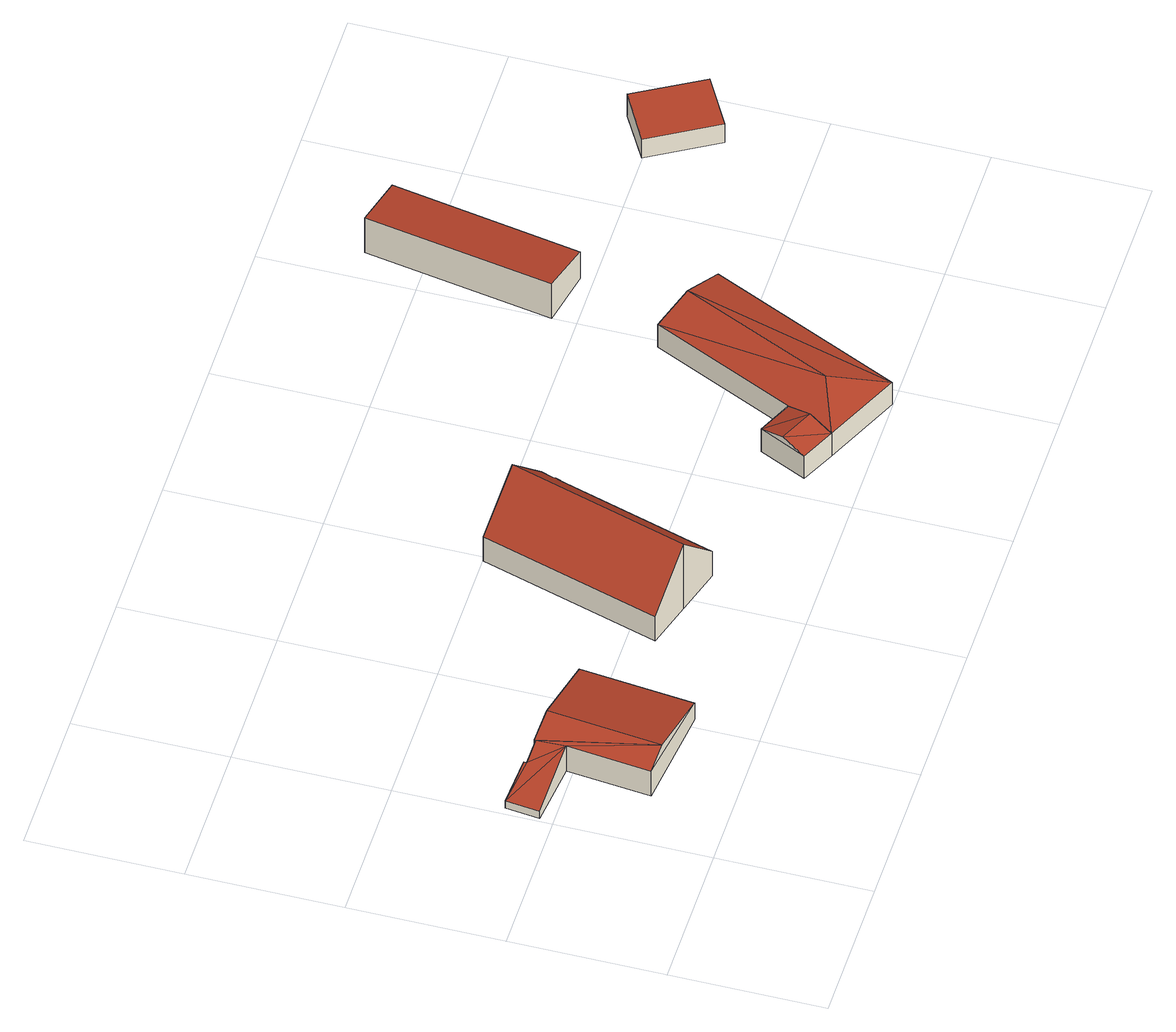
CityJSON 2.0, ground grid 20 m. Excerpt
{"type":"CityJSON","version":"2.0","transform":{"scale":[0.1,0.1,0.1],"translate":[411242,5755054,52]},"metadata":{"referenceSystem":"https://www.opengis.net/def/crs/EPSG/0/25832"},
"CityObjects":{
"building1":{"type":"Building","attributes":{"Gemeindeschluessel":"05515000","Geometrietyp2DReferenz":"3000","function":"31001_1310","roofType":"5000","measuredHeight":5.59},"geometry":[{"type":"Solid","lod":"2","boundaries":[[[[0,1,2,3]],[[4,5,1,0]],[[6,7,5,4]],[[8,9,7,6]],[[10,11,9,8]],[[12,13,11,10]],[[14,15,13,12]],[[16,17,15,14]],[[18,19,17,16]],[[3,2,19,18]],[[12,16,14]],[[8,18,16]],[[8,16,12]],[[12,10,8]],[[20,21,3]],[[20,3,18]],[[20,18,8]],[[8,6,20]],[[0,21,20,4]],[[3,21,0]],[[4,20,6]],[[1,5,7,9,11,13,15,17,19,2]]]],"semantics":{"surfaces":[{"type":"WallSurface"},{"type":"RoofSurface"},{"type":"GroundSurface"}],"values":[[0,0,0,0,0,0,0,0,0,0,1,1,1,1,1,1,1,1,1,0,0,2]]}}]},
"building2":{"type":"Building","attributes":{"Gemeindeschluessel":"05515000","Geometrietyp2DReferenz":"3000","function":"31001_1000","roofType":"5000","measuredHeight":11.12},"address":[{"country":"Germany","locality":"Münster","thoroughfareNumber":"128b","thoroughfareName":"Münsterstraße"},{"country":"Germany","locality":"Münster","thoroughfareNumber":"128a","thoroughfareName":"Münsterstraße"}],"geometry":[{"type":"Solid","lod":"2","boundaries":[[[[22,23,24,25]],[[26,27,23,22]],[[28,29,27,26]],[[30,31,29,28]],[[32,33,31,30]],[[34,35,33,32]],[[36,37,35,34]],[[38,39,37,36]],[[40,41,39,38]],[[25,24,41,40]],[[34,32,30,36]],[[28,26,22,25,40,38,36,30]],[[23,27,29,31,33,35,37,39,41,24]]]],"semantics":{"surfaces":[{"type":"WallSurface"},{"type":"RoofSurface"},{"type":"GroundSurface"}],"values":[[0,0,0,0,0,0,0,0,0,0,1,1,2]]}}]},
"building3":{"type":"Building","attributes":{"Gemeindeschluessel":"05515000","Geometrietyp2DReferenz":"3000","function":"31001_2700"},"children":["building3-1","building3-2"]},
"building3-1":{"type":"BuildingPart","attributes":{"roofType":"3100","measuredHeight":4.84},"parents":["building3"],"geometry":[{"type":"Solid","lod":"2","boundaries":[[[[42,43,44,45]],[[46,47,43,42]],[[48,49,47,46]],[[42,50,46]],[[48,51,45]],[[45,51,50]],[[50,42,45]],[[51,48,46]],[[46,50,51]],[[43,47,49,44]],[[49,48,45,44]]]],"semantics":{"surfaces":[{"type":"WallSurface"},{"type":"RoofSurface"},{"type":"GroundSurface"},{"type":"ClosureSurface"}],"values":[[0,0,0,0,0,1,1,1,1,2,3]]}}]},
"building3-2":{"type":"BuildingPart","attributes":{"roofType":"5000","measuredHeight":5.42},"parents":["building3"],"geometry":[{"type":"Solid","lod":"2","boundaries":[[[[45,44,52,53]],[[54,55,49,48]],[[56,57,55,54]],[[53,52,57,56]],[[53,58,45]],[[56,59,53]],[[58,53,59]],[[54,58,59]],[[54,48,45,58]],[[56,54,59]],[[44,49,55,57,52]],[[49,44,45,48]]]],"semantics":{"surfaces":[{"type":"WallSurface"},{"type":"RoofSurface"},{"type":"GroundSurface"},{"type":"ClosureSurface"}],"values":[[0,0,0,0,1,1,1,1,1,0,2,3]]}}]},
"building4":{"type":"Building","attributes":{"Gemeindeschluessel":"05515000","Geometrietyp2DReferenz":"3000","function":"31001_2700","roofType":"2100","measuredHeight":5.93},"geometry":[{"type":"Solid","lod":"2","boundaries":[[[[60,61,62,63]],[[64,65,61,60]],[[66,67,65,64]],[[63,62,67,66]],[[64,60,63,66]],[[61,65,67,62]]]],"semantics":{"surfaces":[{"type":"WallSurface"},{"type":"RoofSurface"},{"type":"GroundSurface"}],"values":[[0,0,0,0,1,2]]}}]},
"building5":{"type":"Building","attributes":{"Gemeindeschluessel":"05515000","Geometrietyp2DReferenz":"3000","function":"31001_2700","roofType":"2100","measuredHeight":3.74},"geometry":[{"type":"Solid","lod":"2","boundaries":[[[[68,69,70,71]],[[72,73,69,68]],[[74,75,73,72]],[[71,70,75,74]],[[72,68,71,74]],[[69,73,75,70]]]],"semantics":{"surfaces":[{"type":"WallSurface"},{"type":"RoofSurface"},{"type":"GroundSurface"}],"values":[[0,0,0,0,1,2]]}}]}
},
"vertices":[
[230,233,33],[230,233,5],[90,249,5],[90,249,47],[214,85,33],[214,85,5],[78,100,48],[78,100,5],[90,209,48],[90,209,5],[6,218,17],[6,218,5],[11,262,17],[11,262,5],[62,254,36],[62,254,5],[62,250,36],[62,250,5],[90,247,47],[90,247,5],[112,96,61],[128,244,61],
[512,337,44],[512,337,9],[514,344,9],[514,344,44],[506,339,51],[506,339,9],[443,129,51],[443,129,9],[382,147,120],[382,147,9],[321,165,51],[321,165,9],[391,399,51],[391,399,9],[452,380,120],[452,380,9],[513,362,51],[513,362,9],[508,346,51],[508,346,9],
[628,68,47],[628,68,8],[673,47,8],[673,47,47],[657,130,47],[657,130,8],[702,109,47],[702,109,8],[642,99,57],[688,78,57],
[774,1,8],[774,1,47],[788,296,47],[788,296,8],[888,250,47],[888,250,8],[748,76,62],[838,273,62],
[796,430,70],[796,430,10],[869,416,10],[869,416,56],[839,675,70],[839,675,10],[913,662,56],[913,662,10],
[1129,311,45],[1129,311,13],[1190,347,13],[1190,347,51],[1077,399,45],[1077,399,13],[1139,435,51],[1139,435,13]
]}
